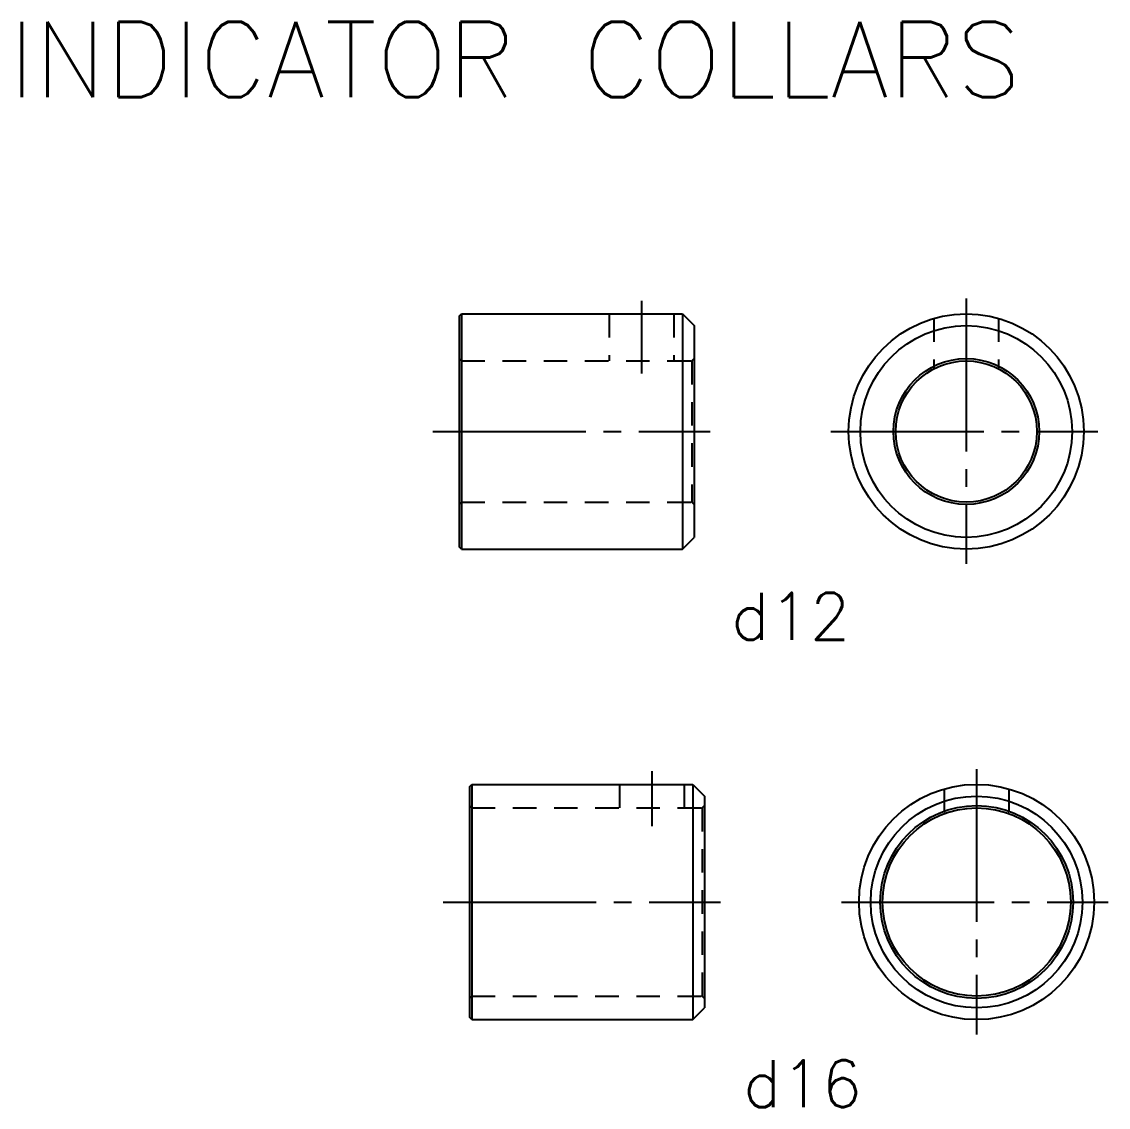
# Model space of a CAD drawing. Extents: x 79 to 365, y 158 to 362.
# Drawn here: x 78.9 to 171.3, y 159.2 to 251.5 of the extents above; entities that cross this region are included whole.
import ezdxf

# ---------------------------------------------------------------- set-up
doc = ezdxf.new("R2010")
doc.units = 0
doc.linetypes.add('CENTER', pattern=[17.5, 13, -1.5, 1.5, -1.5])
doc.linetypes.add('DASHED', pattern=[3.5, 2, -1.5])
doc.layers.get('0').update_dxf_attribs({"linetype": 'CONTINUOUS'})
doc.layers.add('CENTER', color=1, linetype='CENTER')
doc.styles.get("Standard").update_dxf_attribs({"font": 'txt.shx', "bigfont": '@extfont2.shx'})

# ---------------------------------------------------------------- blocks, each defined once
blk = doc.blocks.new('*U8')
at = {"color": 7, "linetype": 'CONTINUOUS'}
blk.add_text('INDICATOR COLLARS', height=6.4, dxfattribs=at).set_placement((77.822, 245.087))

msp = doc.modelspace()

# ---------------------------------------------------------------- linework, layer by layer
at = {"color": 7, "linetype": 'CONTINUOUS'}
for p, q in [((116.105, 226.449), (116.305, 226.649)), ((116.105, 226.449), (116.105, 222.849)), ((116.305, 226.649), (135.105, 226.649)), ((116.305, 226.649), (116.305, 206.649)), ((135.105, 226.649), (136.105, 225.649)), ((135.105, 226.649), (135.105, 206.649)), ((136.105, 225.649), (136.105, 222.849)), ((116.105, 222.849), (116.105, 210.449)), ((136.105, 222.849), (136.105, 210.449)), ((116.105, 210.449), (116.105, 206.849)), ((136.105, 210.449), (136.105, 207.649)), ((135.105, 206.649), (136.105, 207.649)), ((116.305, 206.649), (116.105, 206.849)), ((116.305, 206.649), (135.105, 206.649)), ((116.987, 186.452), (117.187, 186.652)), ((117.187, 186.652), (135.987, 186.652)), ((117.187, 186.652), (117.187, 166.652)), ((135.987, 186.652), (136.987, 185.652)), ((135.987, 186.652), (135.987, 166.652)), ((116.987, 186.452), (116.987, 184.852)), ((116.987, 184.852), (116.987, 168.452)), ((136.987, 185.652), (136.987, 184.852)), ((136.987, 184.852), (136.987, 168.452)), ((116.987, 168.452), (116.987, 166.852)), ((136.987, 168.452), (136.987, 167.652)), ((135.987, 166.652), (136.987, 167.652)), ((117.187, 166.652), (116.987, 166.852)), ((117.187, 166.652), (135.987, 166.652))]:
    msp.add_line(p, q, dxfattribs=at)
at = {"color": 3, "linetype": 'DASHED'}
for p, q in [((128.855, 226.649), (128.855, 222.649)), ((134.355, 226.649), (134.355, 222.649)), ((156.482, 226.263), (156.482, 221.981)), ((161.982, 226.263), (161.982, 221.981)), ((116.305, 222.649), (116.105, 222.849)), ((135.905, 222.649), (136.105, 222.849)), ((116.305, 222.649), (135.905, 222.649)), ((135.905, 222.649), (135.905, 210.649)), ((116.105, 210.449), (116.305, 210.649)), ((116.305, 210.649), (135.905, 210.649)), ((136.105, 210.449), (135.905, 210.649)), ((129.737, 186.652), (129.737, 184.652)), ((135.237, 186.652), (135.237, 184.652)), ((157.364, 186.266), (157.364, 184.165)), ((162.864, 186.266), (162.864, 184.165)), ((117.187, 184.652), (116.987, 184.852)), ((136.787, 184.652), (136.987, 184.852)), ((117.187, 184.652), (136.787, 184.652)), ((136.787, 184.652), (136.787, 168.652)), ((116.987, 168.452), (117.187, 168.652)), ((117.187, 168.652), (136.787, 168.652)), ((136.987, 168.452), (136.787, 168.652))]:
    msp.add_line(p, q, dxfattribs=at)
at = {"color": 7, "linetype": 'CONTINUOUS'}
for centre, radius in [((159.232, 216.649), 10), ((159.232, 216.649), 9), ((159.232, 216.649), 6.2), ((159.232, 216.649), 6), ((160.114, 176.652), 10), ((160.114, 176.652), 9), ((160.114, 176.652), 8.2), ((160.114, 176.652), 8)]:
    msp.add_circle(centre, radius, dxfattribs=at)
at = {"layer": 'CENTER', "color": 1, "linetype": 'CENTER'}
for p, q in [((131.605, 227.768), (131.605, 221.586)), ((159.232, 227.952), (159.232, 205.394)), ((113.883, 216.649), (137.45, 216.649)), ((147.728, 216.649), (170.425, 216.649)), ((132.487, 187.772), (132.487, 183.089)), ((160.114, 187.955), (160.114, 165.397)), ((114.765, 176.652), (138.332, 176.652)), ((148.61, 176.652), (171.307, 176.652))]:
    msp.add_line(p, q, dxfattribs=at)

# ---------------------------------------------------------------- block references
at = {"color": 7, "linetype": 'CONTINUOUS'}
msp.add_blockref('*U8', (0, 0), dxfattribs=at)

# ---------------------------------------------------------------- texts
for s, p in [('d12', (139.248, 198.942)), ('d16', (140.251, 159.203))]:
    msp.add_text(s, height=4, dxfattribs=at).set_placement(p)

doc.saveas('drawing.dxf')
